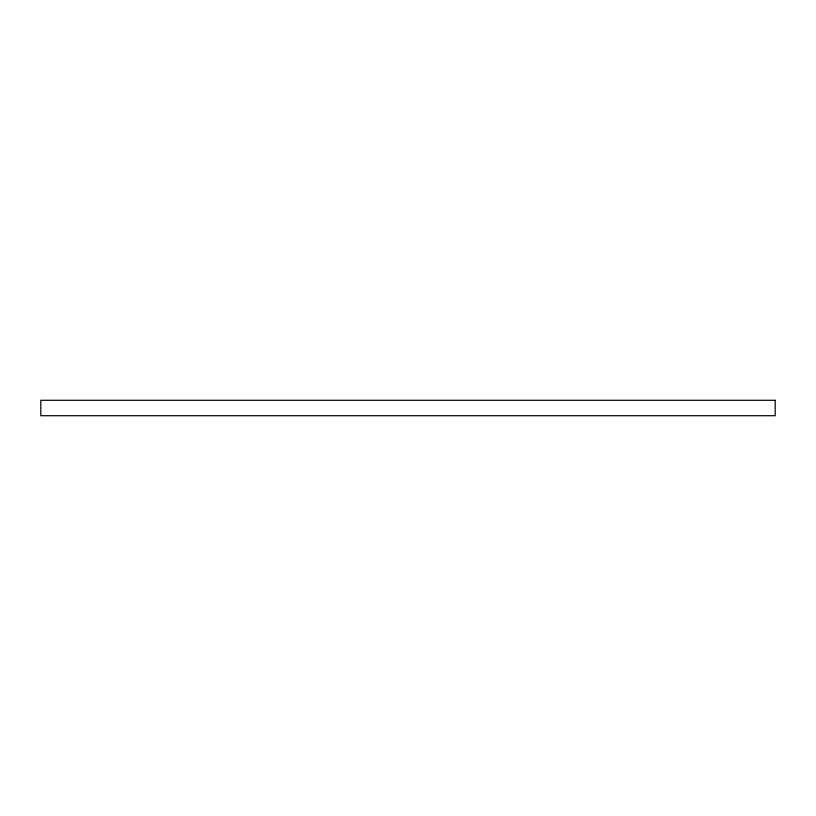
<?xml version="1.0" encoding="UTF-8"?>
<svg xmlns="http://www.w3.org/2000/svg" width="816" height="816" viewBox="0 0 816 816"><rect width="100%" height="100%" fill="white"/><g stroke="black" fill="none" stroke-linecap="round" stroke-linejoin="round"><path stroke-width="1.22" d="M775.2 400.289L40.8 400.289L40.8 415.711L775.2 415.711L775.2 400.289"/></g></svg>
